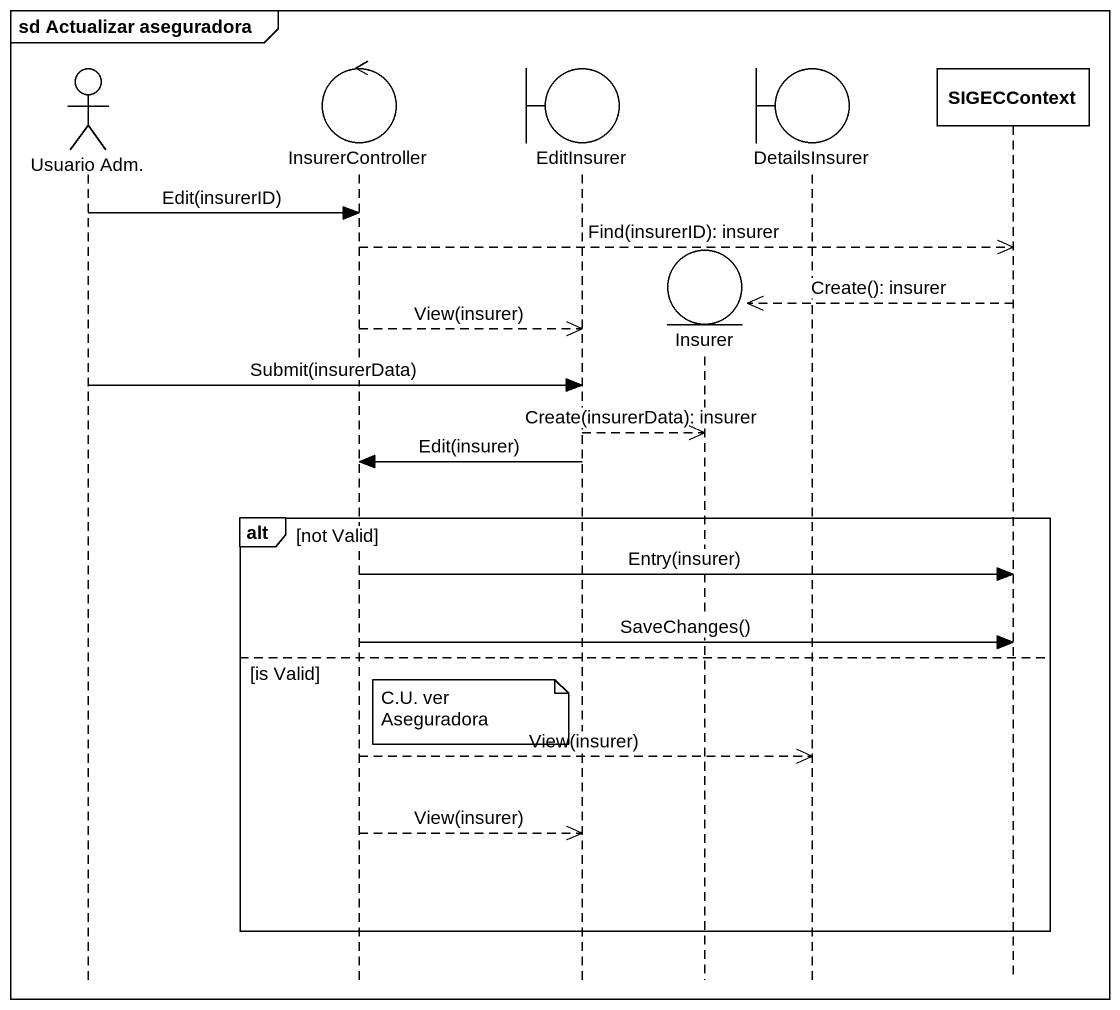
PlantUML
@startuml
mainframe sd Actualizar aseguradora
hide footbox
actor "Usuario Adm." as Usuario_Adm
control InsurerController
boundary EditInsurer
entity Insurer
boundary DetailsInsurer
participant SIGECContext

Usuario_Adm -> InsurerController : Edit(insurerID)
InsurerController -->> SIGECContext : Find(insurerID): insurer
SIGECContext -->> Insurer ** : Create(): insurer
InsurerController -->> EditInsurer : View(insurer)
Usuario_Adm -> EditInsurer : Submit(insurerData)
EditInsurer -->> Insurer : Create(insurerData): insurer
EditInsurer -> InsurerController : Edit(insurer)
alt not Valid
  InsurerController -> SIGECContext : Entry(insurer)
  InsurerController -> SIGECContext : SaveChanges()
else is Valid
  note right of InsurerController : C.U. ver Aseguradora
  InsurerController -->> DetailsInsurer : View(insurer)
  InsurerController -->> EditInsurer : View(insurer)
end
@enduml
